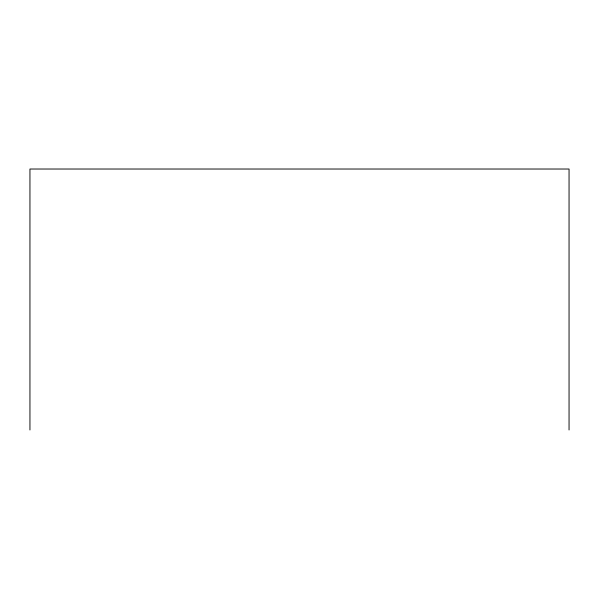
<?xml version="1.0" encoding="UTF-8"?>
<svg xmlns="http://www.w3.org/2000/svg" width="599" height="599" viewBox="0 0 599 599"><rect width="100%" height="100%" fill="white"/><g stroke="black" fill="none" stroke-linecap="round" stroke-linejoin="round"><path stroke-width="0.9" d="M569.05 429.977L569.05 169.023L29.95 169.023L29.95 429.977"/></g></svg>
